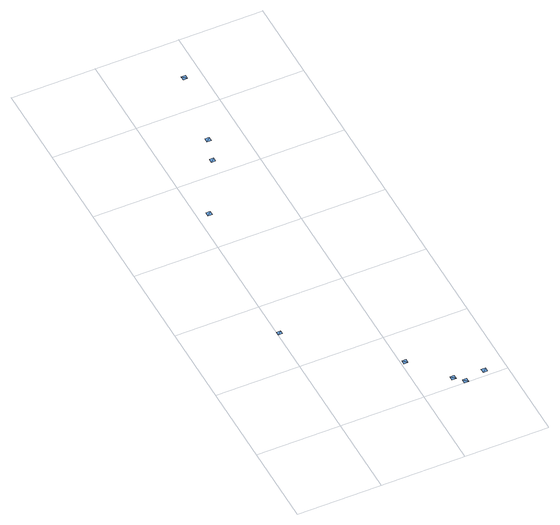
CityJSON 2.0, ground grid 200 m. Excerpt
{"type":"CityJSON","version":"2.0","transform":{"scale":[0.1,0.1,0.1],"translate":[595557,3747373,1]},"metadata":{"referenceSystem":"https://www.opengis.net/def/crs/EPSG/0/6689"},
"CityObjects":{
"waterbody1":{"type":"WaterBody","attributes":{"name":"福岡県津波浸水想定図","class":"1140","function":"2","WaterBodyTsunamiRiskAttribute.description":"1","WaterBodyTsunamiRiskAttribute.rank":"1"},"geometry":[{"type":"MultiSurface","lod":"1","boundaries":[[[0,1,2]],[[3,4,5]],[[6,7,8]],[[3,9,4]],[[7,6,10]],[[2,11,0]],[[12,13,14]],[[14,13,15]],[[16,17,18]],[[19,16,18]],[[20,21,22]],[[23,24,25]],[[23,26,24]],[[22,27,20]],[[28,29,30]],[[30,31,28]],[[32,33,34]],[[34,33,35]]]}]}
},
"vertices":[
[2759,300,8],[2761,200,8],[2861,202,8],[3065,6,8],[2963,104,8],[2965,4,8],[3462,114,9],[3561,215,10],[3461,214,9],[3063,106,8],[3562,116,10],[2859,302,8],[2044,1086,9],[2144,1088,9],[2042,1186,9],[2142,1188,9],[104,3148,8],[4,3146,8],[6,3046,10],[106,3048,10],[1288,9070,11],[1189,9068,11],[1190,8968,11],[230,6950,10],[328,7052,10],[228,7050,10],[330,6952,10],[1290,8970,11],[1100,8467,11],[1000,8465,11],[1002,8365,11],[1102,8367,11],[1553,10875,10],[1653,10877,10],[1551,10975,10],[1651,10977,10]
]}
